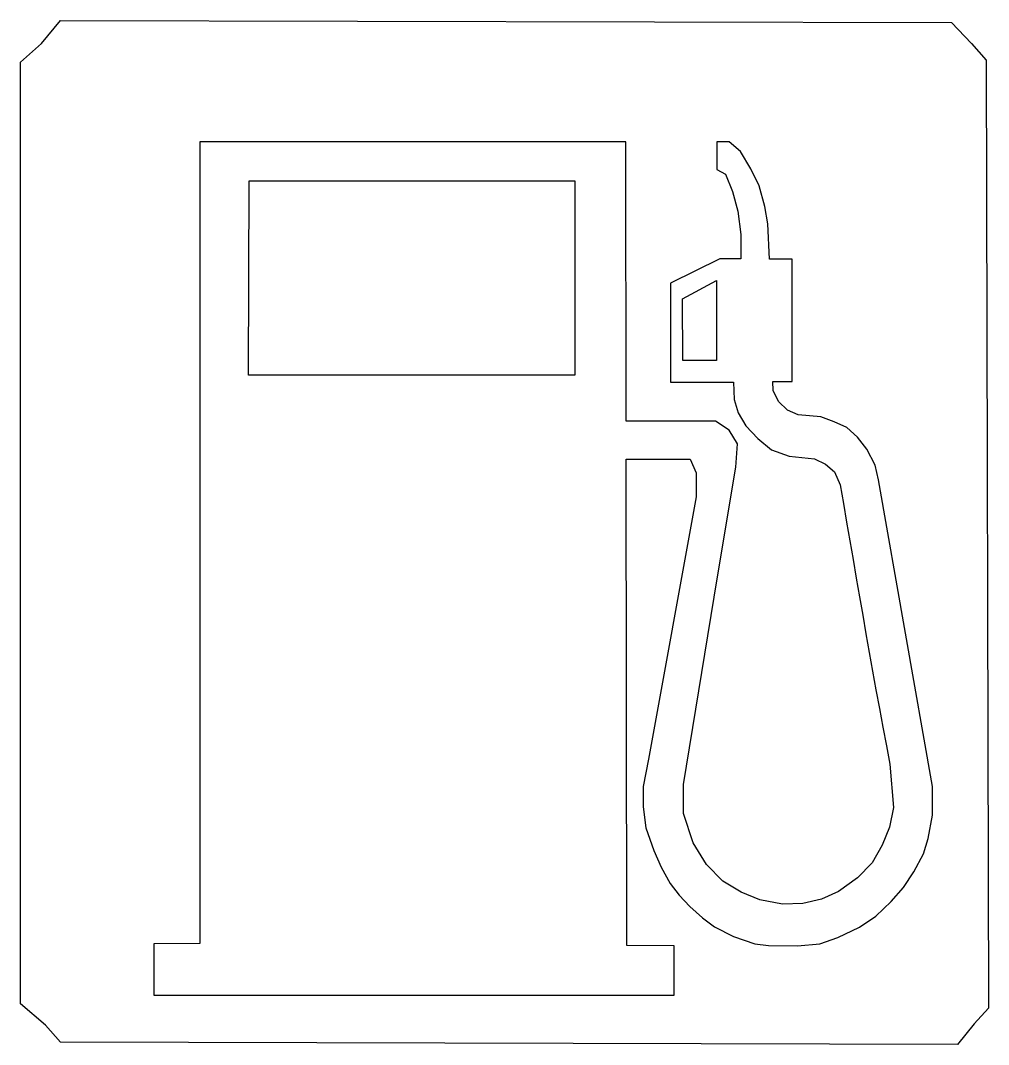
# Model space of a CAD drawing. Extents: x -14653 to -5355, y 16553 to 26389.
import ezdxf

# ---------------------------------------------------------------- set-up
doc = ezdxf.new("R2010")
doc.units = 0
doc.layers.get('0').update_dxf_attribs({"linetype": 'CONTINUOUS'})

msp = doc.modelspace()

# ---------------------------------------------------------------- linework, layer by layer
for points in [[(-14452.7, 26168.3), (-14269.4, 26389.3), (-5711.8, 26370), (-5519, 26168.3), (-5377.8, 26008.4), (-5355.1, 16903.5), (-5494.5, 16753.2), (-5651.7, 16553), (-14269.6, 16577), (-14412.7, 16738.9), (-14653.2, 16943.7), (-14653.2, 25988.4), (-14452.7, 26168.3)], [(-13371.6, 17028.5), (-8373.3, 17028.5), (-8373.3, 17500.3), (-8830.1, 17505.7), (-8834.5, 22174.6), (-8220.4, 22174.6), (-8164.1, 22042.8), (-8164.1, 21814.5), (-8621.6, 19294), (-8671.6, 19029.8), (-8671.6, 18836.8), (-8646.6, 18633.7), (-8570.7, 18415.6), (-8499.7, 18257.8), (-8413.2, 18099.9), (-8327, 17987.8), (-8225.6, 17877.3), (-8103.1, 17769.8), (-7987, 17684.1), (-7803.6, 17592.1), (-7600.8, 17521.3), (-7468.9, 17505.7), (-7189.1, 17500.3), (-6975.4, 17521.3), (-6802.6, 17582.1), (-6595.1, 17678.9), (-6437.3, 17785.6), (-6289.6, 17927.7), (-6173, 18059.8), (-6071.3, 18211.9), (-5980.3, 18385), (-5933.8, 18532), (-5893.6, 18755.4), (-5893.6, 19029.8), (-6412.3, 21977), (-6442.3, 22118.7), (-6523.4, 22271.6), (-6614.6, 22387.1), (-6716.9, 22479.1), (-6838.5, 22535.4), (-6965.1, 22581.2), (-7183.8, 22601.9), (-7286.2, 22647.7), (-7371.6, 22728.8), (-7422.9, 22835.1), (-7427.7, 22921.9), (-7239.7, 22921.9), (-7239.7, 24095.7), (-7458.3, 24095.7), (-7474, 24435.8), (-7503.8, 24603.1), (-7559.1, 24801.7), (-7636.6, 24964.3), (-7738.2, 25131.5), (-7844.8, 25223.4), (-7966, 25223.4), (-7966, 24959), (-7880.2, 24913.5), (-7813.4, 24745.6), (-7763.2, 24557.9), (-7732.9, 24334), (-7732.9, 24099.4), (-7936.1, 24099.4), (-8408.2, 23866.2), (-8408.2, 22916.4), (-7803.6, 22916.4), (-7799, 22748.9), (-7758.3, 22622.1), (-7687, 22494.9), (-7570, 22372.9), (-7438.2, 22266.1), (-7270.4, 22205), (-7026, 22179.6), (-6920, 22128.9), (-6833.3, 22052.9), (-6779.8, 21930.3), (-6779.8, 21930.3), (-6748.6, 21750.9), (-6717.7, 21571.6), (-6686.8, 21392.2), (-6656.2, 21213.1), (-6625.3, 21033.8), (-6594.4, 20854.7), (-6563.3, 20675.6), (-6532.2, 20496.6), (-6500.5, 20317.5), (-6468.7, 20138.5), (-6436.3, 19959.5), (-6403.6, 19780.7), (-6370.1, 19601.9), (-6336.2, 19423.1), (-6301.5, 19244.5), (-6266.3, 18829.4), (-6307.1, 18640.1), (-6376, 18466.4), (-6474.1, 18299.3), (-6612.1, 18155.5), (-6796.2, 18023.6), (-6957.9, 17948.2), (-7137.4, 17907.6), (-7333.1, 17902.3), (-7551.6, 17942), (-7730.7, 18016.8), (-7908.5, 18121), (-8064.5, 18282.3), (-8191.4, 18490.2), (-8283.7, 18772.4), (-8283.7, 19049.1), (-7961.5, 21025), (-7782.1, 22097.9), (-7764.8, 22322.7), (-7845.8, 22454.8), (-7977.3, 22541.9), (-8834, 22541.9), (-8839.7, 25224.2), (-12929.4, 25224.2), (-12929.4, 17524), (-13373.6, 17519.4), (-13371.6, 17028.5)], [(-12457.3, 24847.7), (-9328.3, 24847.7), (-9328.3, 22981.5), (-12461.9, 22981.5), (-12457.3, 24847.7)], [(-8295.7, 23715.2), (-7967.8, 23892.8), (-7967.4, 23122.6), (-8291, 23122.6), (-8295.7, 23715.2)]]:
    msp.add_lwpolyline(points)

doc.saveas('drawing.dxf')
